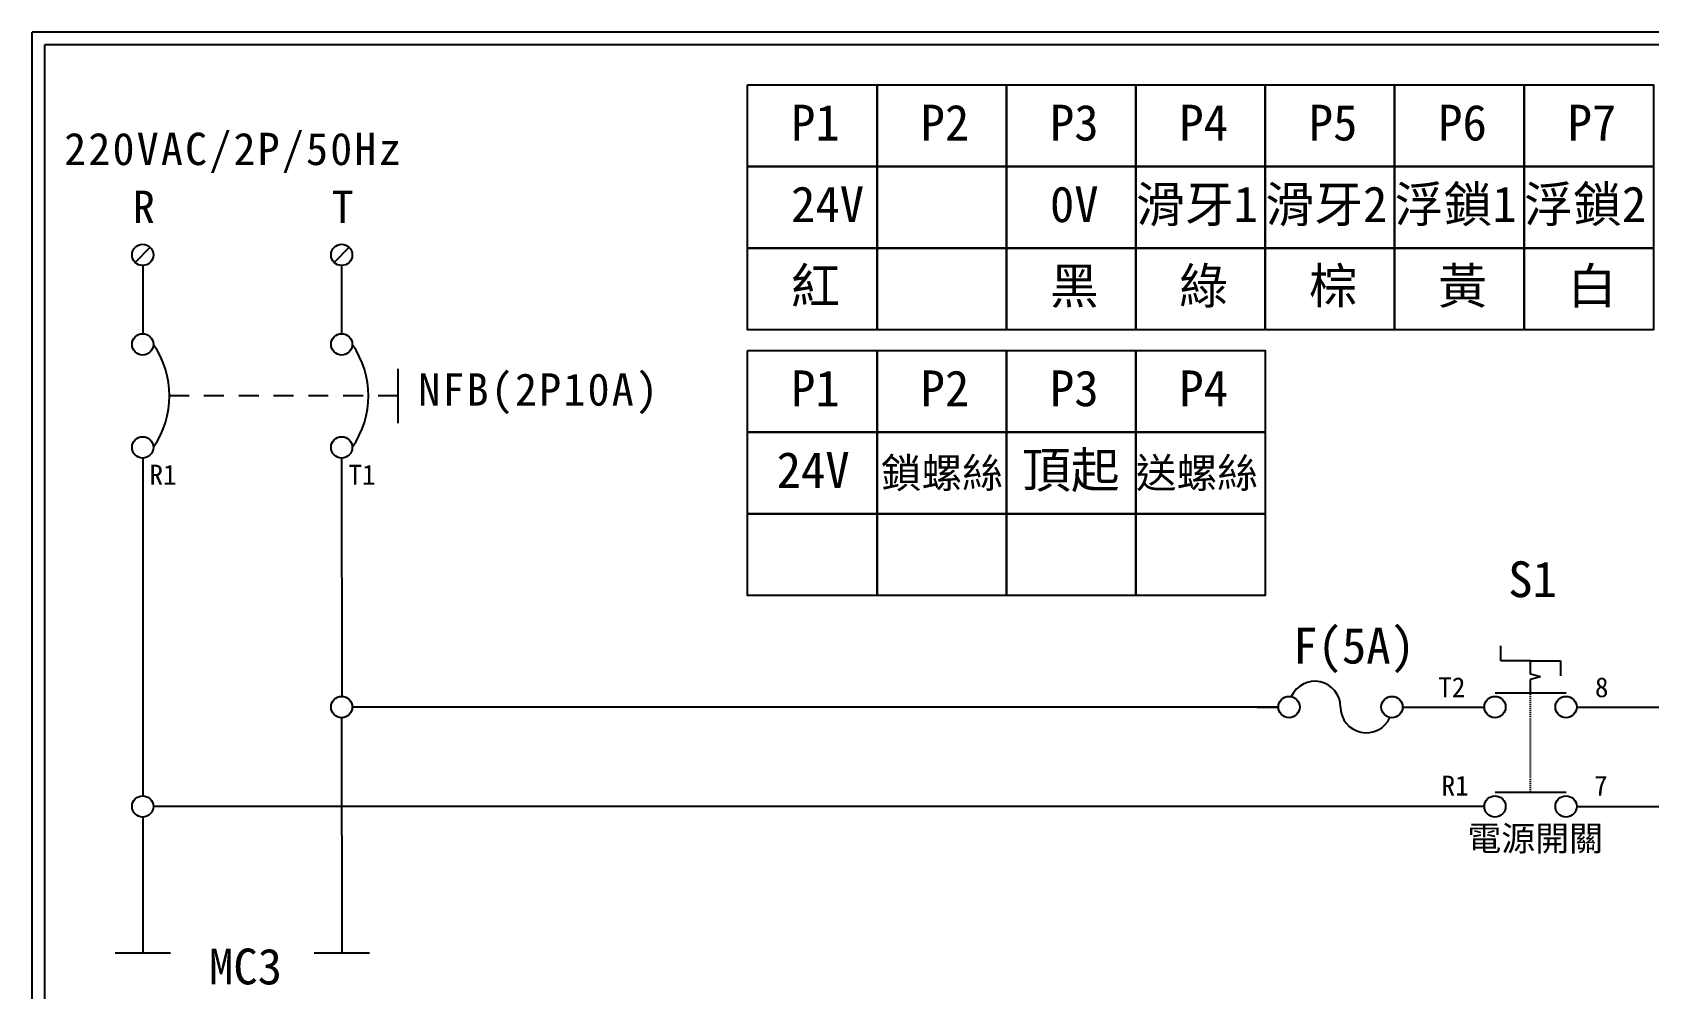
# Model space of a CAD drawing. Extents: x 10 to 297, y 3 to 207.
# Drawn here: x 10 to 172.5, y 110.8 to 207 of the extents above; entities that cross this region are included whole.
import ezdxf

# ---------------------------------------------------------------- set-up
doc = ezdxf.new("R2010")
doc.units = 0
doc.linetypes.add('DASHED', pattern=[0.2, 0.1, -0.1])
doc.linetypes.add('HIDDEN9', pattern=[3.5, 2, -1.5])
doc.layers.get('0').update_dxf_attribs({"linetype": 'CONTINUOUS'})
for name, color, linetype in [('7', 7, 'CONTINUOUS'), ('圖框層', 7, 'CONTINUOUS'), ('標尺寸層', 3, 'CONTINUOUS')]:
    doc.layers.add(name, color=color, linetype=linetype)
doc.styles.add('CNS', font='romanc.shx', dxfattribs={"bigfont": 'chineset.shx'})
doc.styles.add('STSL', font='KAIU.TTF')
doc.styles.add('標楷體', font='KAIU.TTF')

# ---------------------------------------------------------------- blocks, each defined once
blk = doc.blocks.new('FUSE')
at = {"color": 7}
for p, q in [((0, 0), (2.14, 0)), ((14.64, 0), (16.78, 0))]:
    blk.add_line(p, q, dxfattribs=at)
for centre in [(3.21, 0), (13.56, 0)]:
    blk.add_circle(centre, 1.07)
for centre, start, end in [((5.8, 0), 0, 156.116), ((10.98, 0), 180, 336.116)]:
    blk.add_arc(centre, 2.59, start, end, dxfattribs=at)

msp = doc.modelspace()

# ---------------------------------------------------------------- linework, layer by layer
for p, q in [((21.85, 185.35), (20.34, 183.83)), ((41.85, 185.35), (40.34, 183.83)), ((21.1, 164.1), (21.12, 130.19)), ((41.1, 164.1), (41.12, 140.19)), ((157.63, 143.77), (157.63, 145.27)), ((160.63, 143.77), (157.63, 143.77)), ((160.63, 143.77), (163.63, 143.77)), ((163.63, 143.77), (163.63, 142.27)), ((161.63, 142.16), (160.63, 142.43)), ((161.63, 142.16), (160.63, 141.89)), ((135.29, 139.12), (42.17, 139.12)), ((147.78, 139.12), (155.99, 139.12)), ((149.92, 139.12), (155.99, 139.12)), ((165.27, 139.12), (292.46, 139.12)), ((41.09, 138.05), (41.11, 114.4)), ((155.99, 129.12), (22.17, 129.12)), ((165.27, 129.12), (292.09, 129.12)), ((21.1, 128.05), (21.11, 114.4))]:
    msp.add_line(p, q)
at = {"color": 7, "linetype": 'HIDDEN9'}
msp.add_line((46.76, 170.41), (23.79, 170.41), dxfattribs=at)
for centre in [(21.1, 184.59), (41.1, 184.59), (21.1, 175.59), (41.1, 175.59), (21.1, 165.23), (41.1, 165.23), (41.1, 139.12), (21.1, 129.12)]:
    msp.add_circle(centre, 1.07)
at = {"color": 7}
for centre in [(14.74, 170.41), (34.74, 170.41)]:
    msp.add_arc(centre, 9.05, 325.1286, 34.8714, dxfattribs=at)
at = {"layer": '7'}
for p, q in [((160.63, 142.43), (160.63, 143.77)), ((160.63, 140.55), (160.63, 141.89)), ((157.06, 140.55), (164.2, 140.55)), ((157.06, 130.55), (164.2, 130.55))]:
    msp.add_line(p, q, dxfattribs=at)
at = {"layer": '7', "linetype": 'DASHED'}
msp.add_line((160.63, 130.55), (160.63, 140.55), dxfattribs=at)
at = {"layer": '7'}
for centre in [(157.06, 139.12), (164.2, 139.12), (157.06, 129.12), (164.2, 129.12)]:
    msp.add_circle(centre, 1.07, dxfattribs=at)
at = {"layer": '圖框層', "color": 7}
for p, q in [((297, 206.97), (10, 206.97)), ((10, 3), (10, 206.97)), ((295.75, 205.72), (11.25, 205.72)), ((11.25, 4.25), (11.25, 205.72))]:
    msp.add_line(p, q, dxfattribs=at)
at = {"layer": '標尺寸層', "color": 7}
for p, q in [((21.1, 183.52), (21.1, 176.66)), ((41.1, 183.52), (41.1, 176.66)), ((46.76, 173.14), (46.76, 167.68)), ((21.1, 164.16), (21.1, 164.1)), ((41.1, 164.16), (41.1, 164.1)), ((18.32, 114.4), (23.89, 114.4)), ((38.32, 114.4), (43.89, 114.4))]:
    msp.add_line(p, q, dxfattribs=at)
for points in [[(81.91, 201.68), (94.93, 201.68), (94.93, 193.47), (81.91, 193.47)], [(94.93, 201.68), (107.94, 201.68), (107.94, 193.47), (94.93, 193.47)], [(107.94, 201.68), (120.95, 201.68), (120.95, 193.47), (107.94, 193.47)], [(120.95, 201.68), (133.96, 201.68), (133.96, 193.47), (120.95, 193.47)], [(133.96, 201.68), (146.97, 201.68), (146.97, 193.47), (133.96, 193.47)], [(146.97, 201.68), (159.99, 201.68), (159.99, 193.47), (146.97, 193.47)], [(159.99, 201.68), (173, 201.68), (173, 193.47), (159.99, 193.47)], [(81.91, 193.47), (94.93, 193.47), (94.93, 185.26), (81.91, 185.26)], [(94.93, 193.47), (107.94, 193.47), (107.94, 185.26), (94.93, 185.26)], [(107.94, 193.47), (120.95, 193.47), (120.95, 185.26), (107.94, 185.26)], [(120.95, 193.47), (133.96, 193.47), (133.96, 185.26), (120.95, 185.26)], [(133.96, 193.47), (146.97, 193.47), (146.97, 185.26), (133.96, 185.26)], [(146.97, 193.47), (159.99, 193.47), (159.99, 185.26), (146.97, 185.26)], [(159.99, 193.47), (173, 193.47), (173, 185.26), (159.99, 185.26)], [(81.91, 185.26), (94.93, 185.26), (94.93, 177.05), (81.91, 177.05)], [(94.93, 185.26), (107.94, 185.26), (107.94, 177.05), (94.93, 177.05)], [(107.94, 185.26), (120.95, 185.26), (120.95, 177.05), (107.94, 177.05)], [(120.95, 185.26), (133.96, 185.26), (133.96, 177.05), (120.95, 177.05)], [(133.96, 185.26), (146.97, 185.26), (146.97, 177.05), (133.96, 177.05)], [(146.97, 185.26), (159.99, 185.26), (159.99, 177.05), (146.97, 177.05)], [(159.99, 185.26), (173, 185.26), (173, 177.05), (159.99, 177.05)], [(81.91, 174.96), (94.93, 174.96), (94.93, 166.75), (81.91, 166.75)], [(94.93, 174.96), (107.94, 174.96), (107.94, 166.75), (94.93, 166.75)], [(107.94, 174.96), (120.95, 174.96), (120.95, 166.75), (107.94, 166.75)], [(120.95, 174.96), (133.96, 174.96), (133.96, 166.75), (120.95, 166.75)], [(81.91, 166.75), (94.93, 166.75), (94.93, 158.54), (81.91, 158.54)], [(94.93, 166.75), (107.94, 166.75), (107.94, 158.54), (94.93, 158.54)], [(107.94, 166.75), (120.95, 166.75), (120.95, 158.54), (107.94, 158.54)], [(120.95, 166.75), (133.96, 166.75), (133.96, 158.54), (120.95, 158.54)], [(81.91, 158.54), (94.93, 158.54), (94.93, 150.33), (81.91, 150.33)], [(94.93, 158.54), (107.94, 158.54), (107.94, 150.33), (94.93, 150.33)], [(107.94, 158.54), (120.95, 158.54), (120.95, 150.33), (107.94, 150.33)], [(120.95, 158.54), (133.96, 158.54), (133.96, 150.33), (120.95, 150.33)]]:
    msp.add_lwpolyline(points, close=True, dxfattribs=at)

# ---------------------------------------------------------------- block references
at = {"color": 7}
msp.add_blockref('FUSE', (133.14, 139.12), dxfattribs=at)

# ---------------------------------------------------------------- texts
at = {"color": 0, "char_height": 3.25, "style": '標楷體'}
for s, insert, width, attachment_point in [('\\pt6.5;{\\T1.1;220VAC/2P/50Hz}', (13.2, 196.87), 35.213, 1), ('\\pt6.5;{\\T1.1;R}', (20.1, 191.05), 2, 1), ('\\pt6.5;{\\T1.1;T}', (40.1, 191.05), 2, 1), ('\\pt6.5;{\\T1.1;NFB(2P10A)}', (60.96, 172.68), 24.6072, 2)]:
    msp.add_mtext(s, dxfattribs=dict(at, insert=insert, width=width, attachment_point=attachment_point))
at = {"layer": '圖框層', "color": 4, "style": 'STSL'}
for s, height, p in [('P1', 3.6, (86.28, 196.09)), ('P2', 3.6, (99.3, 196.09)), ('P3', 3.6, (112.31, 196.09)), ('P4', 3.6, (125.32, 196.09)), ('P5', 3.6, (138.33, 196.09)), ('P6', 3.6, (151.34, 196.09)), ('P7', 3.6, (164.36, 196.09)), ('滑牙1', 3.6, (120.95, 187.88)), ('滑牙2', 3.6, (133.96, 187.88)), ('浮鎖1', 3.6, (146.97, 187.88)), ('浮鎖2', 3.6, (159.99, 187.88)), ('24V', 3.6, (86.28, 187.88)), ('0V', 3.6, (112.31, 187.88)), ('紅', 3.6, (86.28, 179.67)), ('綠', 3.6, (125.32, 179.67)), ('棕', 3.6, (138.33, 179.67)), ('黃', 3.6, (151.34, 179.67)), ('白', 3.6, (164.36, 179.67)), ('黑', 3.6, (112.31, 179.67)), ('P1', 3.6, (86.28, 169.37)), ('P2', 3.6, (99.3, 169.37)), ('P3', 3.6, (112.31, 169.37)), ('P4', 3.6, (125.32, 169.37)), ('24V', 3.6, (84.83, 161.16)), ('鎖螺絲', 3, (95.31, 161.16)), ('頂起', 3.6, (109.5, 161.16)), ('送螺絲', 3, (120.95, 161.16)), ('R1', 2, (21.78, 161.49)), ('T1', 2, (41.78, 161.49)), ('S1', 3.6, (158.39, 150.17)), ('F(5A)', 3.6, (136.77, 143.49)), ('T2', 2, (151.36, 140.11)), ('8', 2, (167.11, 140.11)), ('R1', 2, (151.69, 130.22)), ('7', 2, (167.02, 130.22)), ('MC3', 3.6, (27.76, 111.23))]:
    msp.add_text(s, height=height, dxfattribs=at).set_placement(p)
at = {"layer": '標尺寸層', "color": 7, "insert": (154.28, 127.16), "char_height": 2.5, "width": 14.0847, "attachment_point": 1, "style": 'CNS'}
msp.add_mtext('{\\fDFKai-SB|b0|i0|c136|p65;電源開關}', dxfattribs=at)

doc.saveas('drawing.dxf')
